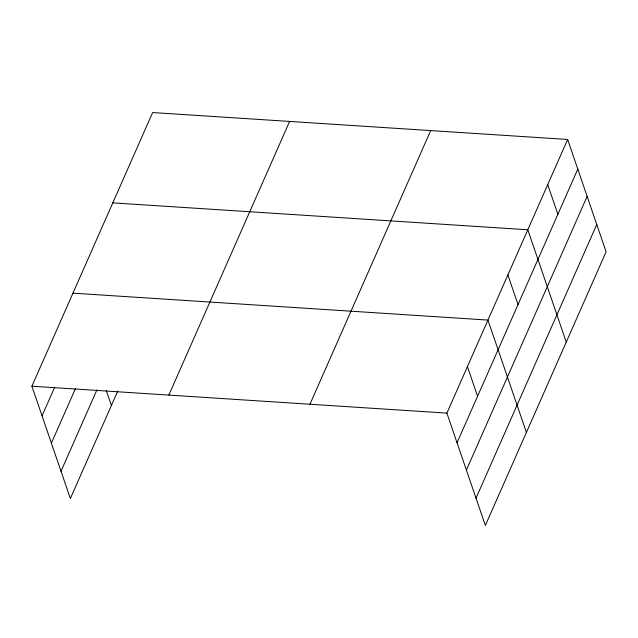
<?xml version="1.0" encoding="UTF-8"?>
<svg xmlns="http://www.w3.org/2000/svg" width="638" height="638" viewBox="0 0 638 638"><rect width="100%" height="100%" fill="white"/><g stroke="black" fill="none" stroke-linecap="round" stroke-linejoin="round"><path stroke-width="0.96" d="M117.783 391.038L70.355 498.533L31.9 386.205L152.642 112.551L567.645 139.467L606.1 251.795L485.358 525.449L446.895 413.121L567.645 139.467M42.052 415.856L54.685 387.226M51.391 443.139L75.475 388.566M61.017 471.251L96.936 389.834M168.847 395.089L289.596 121.435M309.948 404.237L430.69 130.583M457.047 442.772L577.797 169.118M466.394 470.054L587.135 196.4M476.012 498.166L596.761 224.512M112.798 202.86L527.793 229.776L566.257 342.104M72.955 293.161L487.95 320.077L526.406 432.405M31.9 386.205L446.895 413.121M547.723 184.621L557.867 214.272M507.872 274.93L518.024 304.573M467.423 366.603L477.575 396.246M106.259 390.44L111.411 405.489"/></g></svg>
